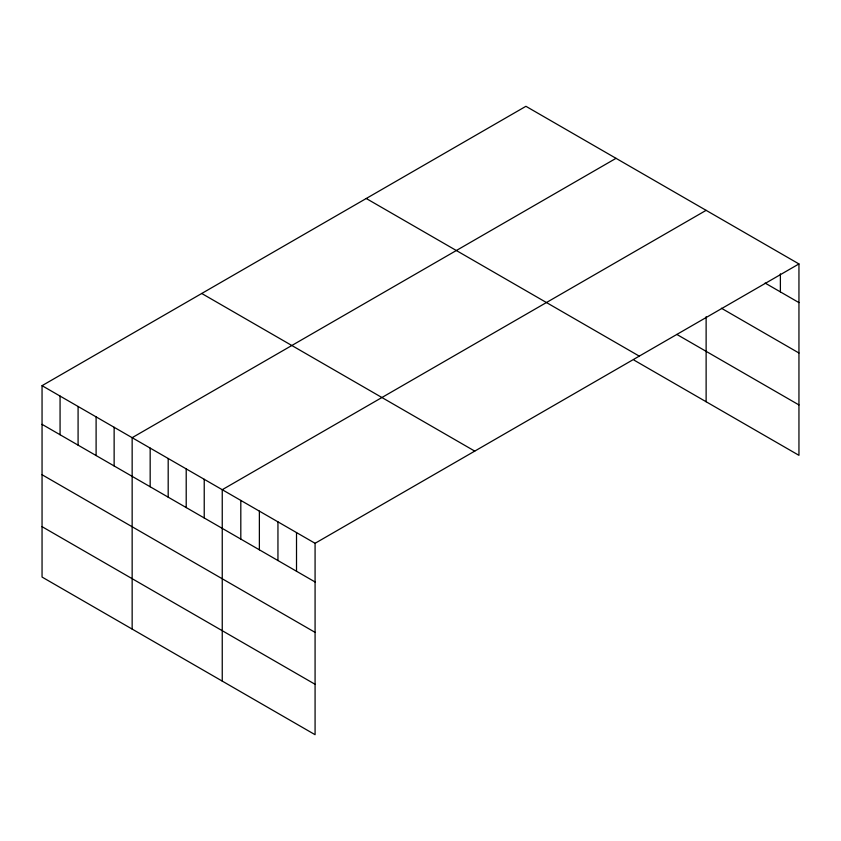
<?xml version="1.0" encoding="UTF-8"?>
<svg xmlns="http://www.w3.org/2000/svg" width="841" height="841" viewBox="0 0 841 841"><rect width="100%" height="100%" fill="white"/><g stroke="black" fill="none" stroke-linecap="round" stroke-linejoin="round"><path stroke-width="1.26" d="M42.05 385.672L315.081 543.297L315.081 734.698L42.05 577.063L42.05 385.672L525.919 106.302L798.95 263.937L798.95 455.328L634.04 360.127M616.022 158.329L132.153 437.688L132.153 629.079M706.125 210.345L222.245 489.704L222.245 681.094M315.081 543.297L798.95 263.937M765.1 283.06L798.95 302.613M721.41 308.237L798.95 353.01M676.837 334.434L798.95 404.931M366.245 198.497L639.276 356.132M201.724 293.477L474.755 451.112M42.05 424.337L315.081 581.972M42.05 474.734L315.081 632.369M42.05 526.666L315.081 684.29M780.385 273.84L780.385 291.89M706.125 316.721L706.125 401.735M296.516 532.584L296.516 571.249M277.95 521.862L277.95 560.537M259.375 511.139L259.375 549.814M240.81 500.427L240.81 539.092M204.226 479.296L204.226 517.972M186.208 468.9L186.208 507.575M168.189 458.492L168.189 497.168M150.171 448.095L150.171 486.76M114.134 427.281L114.134 465.956M96.105 416.884L96.105 455.549M78.087 406.476L78.087 445.152M60.068 396.069L60.068 434.744"/></g></svg>
